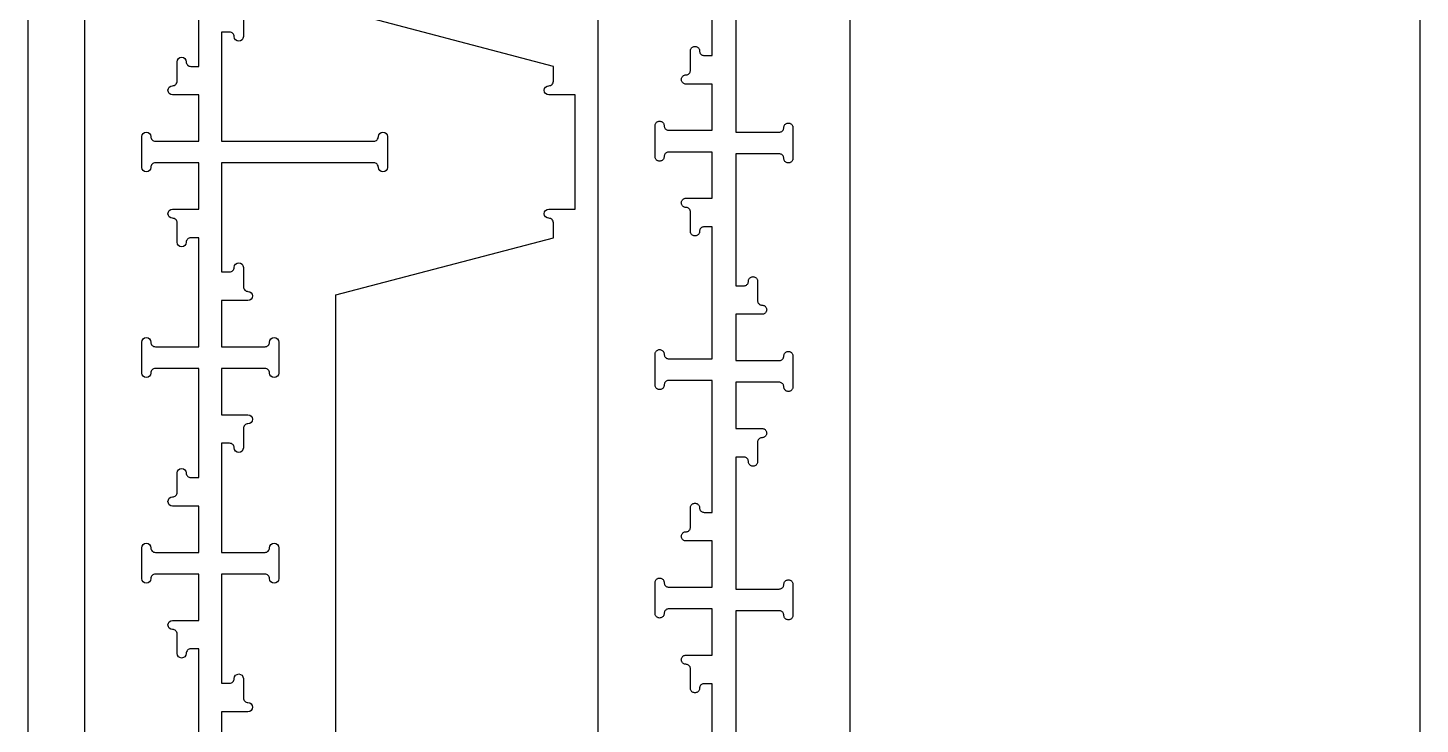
# Model space of a CAD drawing. Header units: inches. Extents: x -333 to -49, y -1653 to -1438.
# Drawn here: x -175.96 to -127.96, y -1510.43 to -1486.43 of the extents above; entities that cross this region are included whole.
import ezdxf

# ---------------------------------------------------------------- set-up
doc = ezdxf.new("R2010")
doc.units = ezdxf.units.IN
doc.header["$MEASUREMENT"] = 0
doc.layers.add('000_NOTES', color=6, linetype='Continuous')
doc.layers.add('CUT_THRU', color=7, linetype='Continuous')

msp = doc.modelspace()

# ---------------------------------------------------------------- linework, layer by layer
at = {"layer": 'CUT_THRU'}
for points in [[(-147.614, -1516.358), (-147.614, -1448.681)], [(-174.004, -1455.646), (-174.004, -1525.764)], [(-156.307, -1456.492), (-156.307, -1524.169)], [(-152.37, -1513.579), (-152.37, -1509.032), (-152.646, -1509.032), (-152.668, -1509.033), (-152.69, -1509.038), (-152.711, -1509.046), (-152.731, -1509.057), (-152.749, -1509.07), (-152.765, -1509.086), (-152.778, -1509.104), (-152.789, -1509.124), (-152.797, -1509.145), (-152.801, -1509.167), (-152.803, -1509.189), (-152.805, -1509.211), (-152.809, -1509.233), (-152.817, -1509.254), (-152.828, -1509.274), (-152.841, -1509.292), (-152.857, -1509.308), (-152.875, -1509.322), (-152.895, -1509.332), (-152.916, -1509.34), (-152.938, -1509.345), (-152.96, -1509.347), (-152.983, -1509.345), (-153.005, -1509.34), (-153.026, -1509.332), (-153.046, -1509.322), (-153.064, -1509.308), (-153.079, -1509.292), (-153.093, -1509.274), (-153.104, -1509.254), (-153.112, -1509.233), (-153.116, -1509.211), (-153.118, -1509.189), (-153.118, -1508.52), (-153.12, -1508.497), (-153.124, -1508.475), (-153.132, -1508.454), (-153.143, -1508.435), (-153.156, -1508.417), (-153.172, -1508.401), (-153.19, -1508.387), (-153.21, -1508.377), (-153.231, -1508.369), (-153.253, -1508.364), (-153.275, -1508.362), (-153.298, -1508.361), (-153.32, -1508.356), (-153.341, -1508.348), (-153.361, -1508.337), (-153.379, -1508.324), (-153.394, -1508.308), (-153.408, -1508.29), (-153.419, -1508.27), (-153.427, -1508.249), (-153.431, -1508.227), (-153.433, -1508.205), (-153.431, -1508.182), (-153.427, -1508.16), (-153.419, -1508.139), (-153.408, -1508.12), (-153.394, -1508.102), (-153.379, -1508.086), (-153.361, -1508.072), (-153.341, -1508.062), (-153.32, -1508.054), (-153.298, -1508.049), (-153.275, -1508.047), (-152.37, -1508.047), (-152.37, -1506.453), (-153.866, -1506.453), (-153.888, -1506.454), (-153.91, -1506.459), (-153.931, -1506.467), (-153.951, -1506.478), (-153.969, -1506.491), (-153.985, -1506.507), (-153.998, -1506.525), (-154.009, -1506.545), (-154.017, -1506.566), (-154.022, -1506.588), (-154.023, -1506.61), (-154.025, -1506.633), (-154.03, -1506.655), (-154.038, -1506.676), (-154.048, -1506.695), (-154.062, -1506.713), (-154.078, -1506.729), (-154.096, -1506.743), (-154.116, -1506.754), (-154.137, -1506.761), (-154.159, -1506.766), (-154.181, -1506.768), (-154.203, -1506.766), (-154.225, -1506.761), (-154.246, -1506.754), (-154.266, -1506.743), (-154.284, -1506.729), (-154.3, -1506.713), (-154.313, -1506.695), (-154.324, -1506.676), (-154.332, -1506.655), (-154.337, -1506.633), (-154.338, -1506.61), (-154.338, -1505.547), (-154.337, -1505.525), (-154.332, -1505.503), (-154.324, -1505.482), (-154.313, -1505.462), (-154.3, -1505.444), (-154.284, -1505.428), (-154.266, -1505.415), (-154.246, -1505.404), (-154.225, -1505.396), (-154.203, -1505.391), (-154.181, -1505.39), (-154.159, -1505.391), (-154.137, -1505.396), (-154.116, -1505.404), (-154.096, -1505.415), (-154.078, -1505.428), (-154.062, -1505.444), (-154.048, -1505.462), (-154.038, -1505.482), (-154.03, -1505.503), (-154.025, -1505.525), (-154.023, -1505.547), (-154.022, -1505.57), (-154.017, -1505.592), (-154.009, -1505.613), (-153.998, -1505.632), (-153.985, -1505.65), (-153.969, -1505.666), (-153.951, -1505.68), (-153.931, -1505.691), (-153.91, -1505.698), (-153.888, -1505.703), (-153.866, -1505.705), (-152.37, -1505.705), (-152.37, -1504.11), (-153.275, -1504.11), (-153.298, -1504.109), (-153.32, -1504.104), (-153.341, -1504.096), (-153.361, -1504.085), (-153.379, -1504.072), (-153.394, -1504.056), (-153.408, -1504.038), (-153.419, -1504.018), (-153.427, -1503.997), (-153.431, -1503.975), (-153.433, -1503.953), (-153.431, -1503.93), (-153.427, -1503.908), (-153.419, -1503.887), (-153.408, -1503.868), (-153.394, -1503.85), (-153.379, -1503.834), (-153.361, -1503.82), (-153.341, -1503.81), (-153.32, -1503.802), (-153.298, -1503.797), (-153.275, -1503.795), (-153.253, -1503.794), (-153.231, -1503.789), (-153.21, -1503.781), (-153.19, -1503.77), (-153.172, -1503.757), (-153.156, -1503.741), (-153.143, -1503.723), (-153.132, -1503.703), (-153.124, -1503.682), (-153.12, -1503.66), (-153.118, -1503.638), (-153.118, -1502.969), (-153.116, -1502.946), (-153.112, -1502.924), (-153.104, -1502.903), (-153.093, -1502.883), (-153.079, -1502.865), (-153.064, -1502.85), (-153.046, -1502.836), (-153.026, -1502.825), (-153.005, -1502.817), (-152.983, -1502.813), (-152.96, -1502.811), (-152.938, -1502.813), (-152.916, -1502.817), (-152.895, -1502.825), (-152.875, -1502.836), (-152.857, -1502.85), (-152.841, -1502.865), (-152.828, -1502.883), (-152.817, -1502.903), (-152.809, -1502.924), (-152.805, -1502.946), (-152.803, -1502.969), (-152.801, -1502.991), (-152.797, -1503.013), (-152.789, -1503.034), (-152.778, -1503.054), (-152.765, -1503.072), (-152.749, -1503.088), (-152.731, -1503.101), (-152.711, -1503.112), (-152.69, -1503.12), (-152.668, -1503.124), (-152.646, -1503.126), (-152.37, -1503.126), (-152.37, -1498.579), (-153.866, -1498.579), (-153.888, -1498.58), (-153.91, -1498.585), (-153.931, -1498.593), (-153.951, -1498.604), (-153.969, -1498.617), (-153.985, -1498.633), (-153.998, -1498.651), (-154.009, -1498.671), (-154.017, -1498.692), (-154.022, -1498.714), (-154.023, -1498.736), (-154.025, -1498.759), (-154.03, -1498.781), (-154.038, -1498.802), (-154.048, -1498.821), (-154.062, -1498.839), (-154.078, -1498.855), (-154.096, -1498.869), (-154.116, -1498.88), (-154.137, -1498.887), (-154.159, -1498.892), (-154.181, -1498.894), (-154.203, -1498.892), (-154.225, -1498.887), (-154.246, -1498.88), (-154.266, -1498.869), (-154.284, -1498.855), (-154.3, -1498.839), (-154.313, -1498.821), (-154.324, -1498.802), (-154.332, -1498.781), (-154.337, -1498.759), (-154.338, -1498.736), (-154.338, -1497.673), (-154.337, -1497.651), (-154.332, -1497.629), (-154.324, -1497.608), (-154.313, -1497.588), (-154.3, -1497.57), (-154.284, -1497.554), (-154.266, -1497.541), (-154.246, -1497.53), (-154.225, -1497.522), (-154.203, -1497.517), (-154.181, -1497.516), (-154.159, -1497.517), (-154.137, -1497.522), (-154.116, -1497.53), (-154.096, -1497.541), (-154.078, -1497.554), (-154.062, -1497.57), (-154.048, -1497.588), (-154.038, -1497.608), (-154.03, -1497.629), (-154.025, -1497.651), (-154.023, -1497.673), (-154.022, -1497.696), (-154.017, -1497.718), (-154.009, -1497.739), (-153.998, -1497.758), (-153.985, -1497.776), (-153.969, -1497.792), (-153.951, -1497.806), (-153.931, -1497.817), (-153.91, -1497.824), (-153.888, -1497.829), (-153.866, -1497.831), (-152.37, -1497.831), (-152.37, -1493.284), (-152.646, -1493.284), (-152.668, -1493.285), (-152.69, -1493.29), (-152.711, -1493.298), (-152.731, -1493.309), (-152.749, -1493.322), (-152.765, -1493.338), (-152.778, -1493.356), (-152.789, -1493.376), (-152.797, -1493.397), (-152.801, -1493.419), (-152.803, -1493.441), (-152.805, -1493.463), (-152.809, -1493.485), (-152.817, -1493.506), (-152.828, -1493.526), (-152.841, -1493.544), (-152.857, -1493.56), (-152.875, -1493.574), (-152.895, -1493.584), (-152.916, -1493.592), (-152.938, -1493.597), (-152.96, -1493.599), (-152.983, -1493.597), (-153.005, -1493.592), (-153.026, -1493.584), (-153.046, -1493.574), (-153.064, -1493.56), (-153.079, -1493.544), (-153.093, -1493.526), (-153.104, -1493.506), (-153.112, -1493.485), (-153.116, -1493.463), (-153.118, -1493.441), (-153.118, -1492.772), (-153.12, -1492.749), (-153.124, -1492.727), (-153.132, -1492.706), (-153.143, -1492.687), (-153.156, -1492.669), (-153.172, -1492.653), (-153.19, -1492.639), (-153.21, -1492.628), (-153.231, -1492.621), (-153.253, -1492.616), (-153.275, -1492.614), (-153.298, -1492.613), (-153.32, -1492.608), (-153.341, -1492.6), (-153.361, -1492.589), (-153.379, -1492.576), (-153.394, -1492.56), (-153.408, -1492.542), (-153.419, -1492.522), (-153.427, -1492.501), (-153.431, -1492.479), (-153.433, -1492.457), (-153.431, -1492.434), (-153.427, -1492.412), (-153.419, -1492.391), (-153.408, -1492.372), (-153.394, -1492.354), (-153.379, -1492.338), (-153.361, -1492.324), (-153.341, -1492.314), (-153.32, -1492.306), (-153.298, -1492.301), (-153.275, -1492.299), (-152.37, -1492.299), (-152.37, -1490.705), (-153.866, -1490.705), (-153.888, -1490.706), (-153.91, -1490.711), (-153.931, -1490.719), (-153.951, -1490.73), (-153.969, -1490.743), (-153.985, -1490.759), (-153.998, -1490.777), (-154.009, -1490.797), (-154.017, -1490.818), (-154.022, -1490.84), (-154.023, -1490.862), (-154.025, -1490.885), (-154.03, -1490.907), (-154.038, -1490.928), (-154.048, -1490.947), (-154.062, -1490.965), (-154.078, -1490.981), (-154.096, -1490.995), (-154.116, -1491.006), (-154.137, -1491.013), (-154.159, -1491.018), (-154.181, -1491.02), (-154.203, -1491.018), (-154.225, -1491.013), (-154.246, -1491.006), (-154.266, -1490.995), (-154.284, -1490.981), (-154.3, -1490.965), (-154.313, -1490.947), (-154.324, -1490.928), (-154.332, -1490.907), (-154.337, -1490.885), (-154.338, -1490.862), (-154.338, -1489.799), (-154.337, -1489.777), (-154.332, -1489.755), (-154.324, -1489.734), (-154.313, -1489.714), (-154.3, -1489.696), (-154.284, -1489.68), (-154.266, -1489.667), (-154.246, -1489.656), (-154.225, -1489.648), (-154.203, -1489.643), (-154.181, -1489.642), (-154.159, -1489.643), (-154.137, -1489.648), (-154.116, -1489.656), (-154.096, -1489.667), (-154.078, -1489.68), (-154.062, -1489.696), (-154.048, -1489.714), (-154.038, -1489.734), (-154.03, -1489.755), (-154.025, -1489.777), (-154.023, -1489.799), (-154.022, -1489.822), (-154.017, -1489.844), (-154.009, -1489.865), (-153.998, -1489.884), (-153.985, -1489.902), (-153.969, -1489.918), (-153.951, -1489.932), (-153.931, -1489.943), (-153.91, -1489.95), (-153.888, -1489.955), (-153.866, -1489.957), (-152.37, -1489.957), (-152.37, -1488.362), (-153.275, -1488.362), (-153.298, -1488.361), (-153.32, -1488.356), (-153.341, -1488.348), (-153.361, -1488.337), (-153.379, -1488.324), (-153.394, -1488.308), (-153.408, -1488.29), (-153.419, -1488.27), (-153.427, -1488.249), (-153.431, -1488.227), (-153.433, -1488.205), (-153.431, -1488.182), (-153.427, -1488.16), (-153.419, -1488.139), (-153.408, -1488.12), (-153.394, -1488.102), (-153.379, -1488.086), (-153.361, -1488.072), (-153.341, -1488.062), (-153.32, -1488.054), (-153.298, -1488.049), (-153.275, -1488.047), (-153.253, -1488.046), (-153.231, -1488.041), (-153.21, -1488.033), (-153.19, -1488.022), (-153.172, -1488.009), (-153.156, -1487.993), (-153.143, -1487.975), (-153.132, -1487.955), (-153.124, -1487.934), (-153.12, -1487.912), (-153.118, -1487.89), (-153.118, -1487.221), (-153.116, -1487.198), (-153.112, -1487.176), (-153.104, -1487.155), (-153.093, -1487.135), (-153.079, -1487.117), (-153.064, -1487.102), (-153.046, -1487.088), (-153.026, -1487.077), (-153.005, -1487.069), (-152.983, -1487.065), (-152.96, -1487.063), (-152.938, -1487.065), (-152.916, -1487.069), (-152.895, -1487.077), (-152.875, -1487.088), (-152.857, -1487.102), (-152.841, -1487.117), (-152.828, -1487.135), (-152.817, -1487.155), (-152.809, -1487.176), (-152.805, -1487.198), (-152.803, -1487.221), (-152.801, -1487.243), (-152.797, -1487.265), (-152.789, -1487.286), (-152.778, -1487.306), (-152.765, -1487.324), (-152.749, -1487.34), (-152.731, -1487.353), (-152.711, -1487.364), (-152.69, -1487.372), (-152.668, -1487.376), (-152.646, -1487.378), (-152.37, -1487.378), (-152.37, -1482.831)], [(-151.551, -1485.473), (-151.551, -1490.02), (-150.055, -1490.02), (-150.033, -1490.018), (-150.011, -1490.013), (-149.99, -1490.006), (-149.97, -1489.995), (-149.952, -1489.981), (-149.936, -1489.965), (-149.922, -1489.947), (-149.912, -1489.928), (-149.904, -1489.907), (-149.899, -1489.885), (-149.897, -1489.862), (-149.896, -1489.84), (-149.891, -1489.818), (-149.883, -1489.797), (-149.872, -1489.777), (-149.859, -1489.759), (-149.843, -1489.743), (-149.825, -1489.73), (-149.805, -1489.719), (-149.784, -1489.711), (-149.762, -1489.706), (-149.74, -1489.705), (-149.718, -1489.706), (-149.696, -1489.711), (-149.675, -1489.719), (-149.655, -1489.73), (-149.637, -1489.743), (-149.621, -1489.759), (-149.608, -1489.777), (-149.597, -1489.797), (-149.589, -1489.818), (-149.584, -1489.84), (-149.583, -1489.862), (-149.583, -1490.925), (-149.584, -1490.948), (-149.589, -1490.97), (-149.597, -1490.991), (-149.608, -1491.01), (-149.621, -1491.028), (-149.637, -1491.044), (-149.655, -1491.058), (-149.675, -1491.069), (-149.696, -1491.076), (-149.718, -1491.081), (-149.74, -1491.083), (-149.762, -1491.081), (-149.784, -1491.076), (-149.805, -1491.069), (-149.825, -1491.058), (-149.843, -1491.044), (-149.859, -1491.028), (-149.872, -1491.01), (-149.883, -1490.991), (-149.891, -1490.97), (-149.896, -1490.948), (-149.897, -1490.925), (-149.899, -1490.903), (-149.904, -1490.881), (-149.912, -1490.86), (-149.922, -1490.84), (-149.936, -1490.822), (-149.952, -1490.806), (-149.97, -1490.793), (-149.99, -1490.782), (-150.011, -1490.774), (-150.033, -1490.769), (-150.055, -1490.768), (-151.551, -1490.768), (-151.551, -1495.315), (-151.275, -1495.315), (-151.253, -1495.313), (-151.231, -1495.309), (-151.21, -1495.301), (-151.19, -1495.29), (-151.172, -1495.277), (-151.156, -1495.261), (-151.143, -1495.243), (-151.132, -1495.223), (-151.124, -1495.202), (-151.12, -1495.18), (-151.118, -1495.158), (-151.116, -1495.135), (-151.112, -1495.113), (-151.104, -1495.092), (-151.093, -1495.072), (-151.079, -1495.054), (-151.064, -1495.039), (-151.046, -1495.025), (-151.026, -1495.014), (-151.005, -1495.006), (-150.983, -1495.002), (-150.96, -1495), (-150.938, -1495.002), (-150.916, -1495.006), (-150.895, -1495.014), (-150.875, -1495.025), (-150.857, -1495.039), (-150.841, -1495.054), (-150.828, -1495.072), (-150.817, -1495.092), (-150.809, -1495.113), (-150.805, -1495.135), (-150.803, -1495.158), (-150.803, -1495.827), (-150.801, -1495.849), (-150.797, -1495.871), (-150.789, -1495.892), (-150.778, -1495.912), (-150.765, -1495.93), (-150.749, -1495.946), (-150.731, -1495.959), (-150.711, -1495.97), (-150.69, -1495.978), (-150.668, -1495.983), (-150.646, -1495.984), (-150.623, -1495.986), (-150.601, -1495.991), (-150.58, -1495.999), (-150.56, -1496.009), (-150.542, -1496.023), (-150.526, -1496.039), (-150.513, -1496.057), (-150.502, -1496.076), (-150.494, -1496.097), (-150.49, -1496.119), (-150.488, -1496.142), (-150.49, -1496.164), (-150.494, -1496.186), (-150.502, -1496.207), (-150.513, -1496.227), (-150.526, -1496.245), (-150.542, -1496.261), (-150.56, -1496.274), (-150.58, -1496.285), (-150.601, -1496.293), (-150.623, -1496.298), (-150.646, -1496.299), (-151.551, -1496.299), (-151.551, -1497.894), (-150.055, -1497.894), (-150.033, -1497.892), (-150.011, -1497.887), (-149.99, -1497.88), (-149.97, -1497.869), (-149.952, -1497.855), (-149.936, -1497.839), (-149.922, -1497.821), (-149.912, -1497.802), (-149.904, -1497.781), (-149.899, -1497.759), (-149.897, -1497.736), (-149.896, -1497.714), (-149.891, -1497.692), (-149.883, -1497.671), (-149.872, -1497.651), (-149.859, -1497.633), (-149.843, -1497.617), (-149.825, -1497.604), (-149.805, -1497.593), (-149.784, -1497.585), (-149.762, -1497.58), (-149.74, -1497.579), (-149.718, -1497.58), (-149.696, -1497.585), (-149.675, -1497.593), (-149.655, -1497.604), (-149.637, -1497.617), (-149.621, -1497.633), (-149.608, -1497.651), (-149.597, -1497.671), (-149.589, -1497.692), (-149.584, -1497.714), (-149.583, -1497.736), (-149.583, -1498.799), (-149.584, -1498.822), (-149.589, -1498.844), (-149.597, -1498.865), (-149.608, -1498.884), (-149.621, -1498.902), (-149.637, -1498.918), (-149.655, -1498.932), (-149.675, -1498.943), (-149.696, -1498.95), (-149.718, -1498.955), (-149.74, -1498.957), (-149.762, -1498.955), (-149.784, -1498.95), (-149.805, -1498.943), (-149.825, -1498.932), (-149.843, -1498.918), (-149.859, -1498.902), (-149.872, -1498.884), (-149.883, -1498.865), (-149.891, -1498.844), (-149.896, -1498.822), (-149.897, -1498.799), (-149.899, -1498.777), (-149.904, -1498.755), (-149.912, -1498.734), (-149.922, -1498.714), (-149.936, -1498.696), (-149.952, -1498.68), (-149.97, -1498.667), (-149.99, -1498.656), (-150.011, -1498.648), (-150.033, -1498.643), (-150.055, -1498.642), (-151.551, -1498.642), (-151.551, -1500.236), (-150.646, -1500.236), (-150.623, -1500.238), (-150.601, -1500.243), (-150.58, -1500.251), (-150.56, -1500.261), (-150.542, -1500.275), (-150.526, -1500.291), (-150.513, -1500.309), (-150.502, -1500.328), (-150.494, -1500.349), (-150.49, -1500.371), (-150.488, -1500.394), (-150.49, -1500.416), (-150.494, -1500.438), (-150.502, -1500.459), (-150.513, -1500.479), (-150.526, -1500.497), (-150.542, -1500.513), (-150.56, -1500.526), (-150.58, -1500.537), (-150.601, -1500.545), (-150.623, -1500.55), (-150.646, -1500.551), (-150.668, -1500.553), (-150.69, -1500.558), (-150.711, -1500.566), (-150.731, -1500.576), (-150.749, -1500.59), (-150.765, -1500.606), (-150.778, -1500.624), (-150.789, -1500.643), (-150.797, -1500.664), (-150.801, -1500.686), (-150.803, -1500.709), (-150.803, -1501.378), (-150.805, -1501.4), (-150.809, -1501.422), (-150.817, -1501.443), (-150.828, -1501.463), (-150.841, -1501.481), (-150.857, -1501.497), (-150.875, -1501.511), (-150.895, -1501.521), (-150.916, -1501.529), (-150.938, -1501.534), (-150.96, -1501.536), (-150.983, -1501.534), (-151.005, -1501.529), (-151.026, -1501.521), (-151.046, -1501.511), (-151.064, -1501.497), (-151.079, -1501.481), (-151.093, -1501.463), (-151.104, -1501.443), (-151.112, -1501.422), (-151.116, -1501.4), (-151.118, -1501.378), (-151.12, -1501.356), (-151.124, -1501.334), (-151.132, -1501.313), (-151.143, -1501.293), (-151.156, -1501.275), (-151.172, -1501.259), (-151.19, -1501.246), (-151.21, -1501.235), (-151.231, -1501.227), (-151.253, -1501.222), (-151.275, -1501.221), (-151.551, -1501.221), (-151.551, -1505.768), (-150.055, -1505.768), (-150.033, -1505.766), (-150.011, -1505.761), (-149.99, -1505.754), (-149.97, -1505.743), (-149.952, -1505.729), (-149.936, -1505.713), (-149.922, -1505.695), (-149.912, -1505.676), (-149.904, -1505.655), (-149.899, -1505.633), (-149.897, -1505.61), (-149.896, -1505.588), (-149.891, -1505.566), (-149.883, -1505.545), (-149.872, -1505.525), (-149.859, -1505.507), (-149.843, -1505.491), (-149.825, -1505.478), (-149.805, -1505.467), (-149.784, -1505.459), (-149.762, -1505.454), (-149.74, -1505.453), (-149.718, -1505.454), (-149.696, -1505.459), (-149.675, -1505.467), (-149.655, -1505.478), (-149.637, -1505.491), (-149.621, -1505.507), (-149.608, -1505.525), (-149.597, -1505.545), (-149.589, -1505.566), (-149.584, -1505.588), (-149.583, -1505.61), (-149.583, -1506.673), (-149.584, -1506.696), (-149.589, -1506.718), (-149.597, -1506.739), (-149.608, -1506.758), (-149.621, -1506.776), (-149.637, -1506.792), (-149.655, -1506.806), (-149.675, -1506.817), (-149.696, -1506.824), (-149.718, -1506.829), (-149.74, -1506.831), (-149.762, -1506.829), (-149.784, -1506.824), (-149.805, -1506.817), (-149.825, -1506.806), (-149.843, -1506.792), (-149.859, -1506.776), (-149.872, -1506.758), (-149.883, -1506.739), (-149.891, -1506.718), (-149.896, -1506.696), (-149.897, -1506.673), (-149.899, -1506.651), (-149.904, -1506.629), (-149.912, -1506.608), (-149.922, -1506.588), (-149.936, -1506.57), (-149.952, -1506.554), (-149.97, -1506.541), (-149.99, -1506.53), (-150.011, -1506.522), (-150.033, -1506.517), (-150.055, -1506.516), (-151.551, -1506.516), (-151.551, -1511.063)]]:
    msp.add_lwpolyline(points, dxfattribs=at)
for points in [[(-170.067, -1511.591), (-170.067, -1507.831), (-170.342, -1507.831, 0.414214), (-170.5, -1507.988, -1), (-170.815, -1507.988), (-170.815, -1507.319, 0.414214), (-170.972, -1507.162, -1), (-170.972, -1506.847), (-170.067, -1506.847), (-170.067, -1505.252), (-171.563, -1505.252, 0.414214), (-171.72, -1505.41, -1), (-172.035, -1505.41), (-172.035, -1504.347, -1), (-171.72, -1504.347, 0.414214), (-171.563, -1504.504), (-170.067, -1504.504), (-170.067, -1502.91), (-170.972, -1502.91, -1), (-170.972, -1502.595, 0.414214), (-170.815, -1502.437), (-170.815, -1501.768, -1), (-170.5, -1501.768, 0.414214), (-170.342, -1501.925), (-170.067, -1501.925), (-170.067, -1498.165), (-170.067, -1498.165), (-171.563, -1498.165, 0.414214), (-171.72, -1498.323, -1), (-172.035, -1498.323), (-172.035, -1497.26, -1), (-171.72, -1497.26, 0.414214), (-171.563, -1497.417), (-170.067, -1497.417), (-170.067, -1493.658), (-170.342, -1493.658, 0.414214), (-170.5, -1493.815, -1), (-170.815, -1493.815), (-170.815, -1493.146, 0.414214), (-170.972, -1492.988, -1), (-170.972, -1492.673), (-170.067, -1492.673), (-170.067, -1491.079), (-171.563, -1491.079, 0.414214), (-171.72, -1491.236, -1), (-172.035, -1491.236), (-172.035, -1490.173, -1), (-171.72, -1490.173, 0.414214), (-171.563, -1490.331), (-170.067, -1490.331), (-170.067, -1488.736), (-170.972, -1488.736, -1), (-170.972, -1488.421, 0.414214), (-170.815, -1488.264), (-170.815, -1487.595, -1), (-170.5, -1487.595, 0.414214), (-170.342, -1487.752), (-170.067, -1487.752), (-170.067, -1483.992)], [(-168.531, -1486.059), (-168.531, -1486.728, -1), (-168.846, -1486.728, 0.414214), (-169.004, -1486.571), (-169.279, -1486.571), (-169.279, -1490.331), (-164.033, -1490.331, 0.414214), (-163.876, -1490.173, -1), (-163.561, -1490.173), (-163.561, -1491.236, -1), (-163.876, -1491.236, 0.414214), (-164.033, -1491.079), (-169.279, -1491.079), (-169.279, -1494.839), (-169.004, -1494.839, 0.414214), (-168.846, -1494.681, -1), (-168.531, -1494.681), (-168.531, -1495.35, 0.414214), (-168.374, -1495.508, -1), (-168.374, -1495.823), (-169.279, -1495.823), (-169.279, -1497.417), (-167.783, -1497.417, 0.414214), (-167.626, -1497.26, -1), (-167.311, -1497.26), (-167.311, -1498.323, -1), (-167.626, -1498.323, 0.414214), (-167.783, -1498.165), (-169.279, -1498.165), (-169.279, -1499.76), (-168.374, -1499.76, -1), (-168.374, -1500.075, 0.414214), (-168.531, -1500.232), (-168.531, -1500.902, -1), (-168.846, -1500.902, 0.414214), (-169.004, -1500.744), (-169.279, -1500.744), (-169.279, -1504.504), (-167.783, -1504.504, 0.414214), (-167.626, -1504.347, -1), (-167.311, -1504.347), (-167.311, -1505.41, -1), (-167.626, -1505.41, 0.414214), (-167.783, -1505.252), (-169.279, -1505.252), (-169.279, -1509.012), (-169.004, -1509.012, 0.414214), (-168.846, -1508.854, -1), (-168.531, -1508.854), (-168.531, -1509.524, 0.414214), (-168.374, -1509.681, -1), (-168.374, -1509.996), (-169.279, -1509.996), (-169.279, -1511.591)], [(-165.342, -1525.764), (-165.342, -1495.626), (-157.842, -1493.658), (-157.842, -1493.146, 0.414214), (-157.842, -1493.146, 0.414214), (-158, -1492.988, -1), (-158, -1492.673), (-157.094, -1492.673), (-157.094, -1488.736), (-158, -1488.736, -1), (-158, -1488.421, 0.414214), (-157.842, -1488.264), (-157.842, -1487.752), (-165.342, -1485.784)]]:
    msp.add_lwpolyline(points, format="xyb", dxfattribs=at)

# ---------------------------------------------------------------- meshes
at = {"layer": '000_NOTES'}
mesh = msp.add_polyface(dxfattribs=at)
corners = [(-175.96, -1534.425), (-175.96, -1438.425), (-127.96, -1438.425), (-127.96, -1534.425)]
mesh.append_faces([[corners[k] for k in face] for face in [(0, 3, 2, 1)]])

doc.saveas('drawing.dxf')
